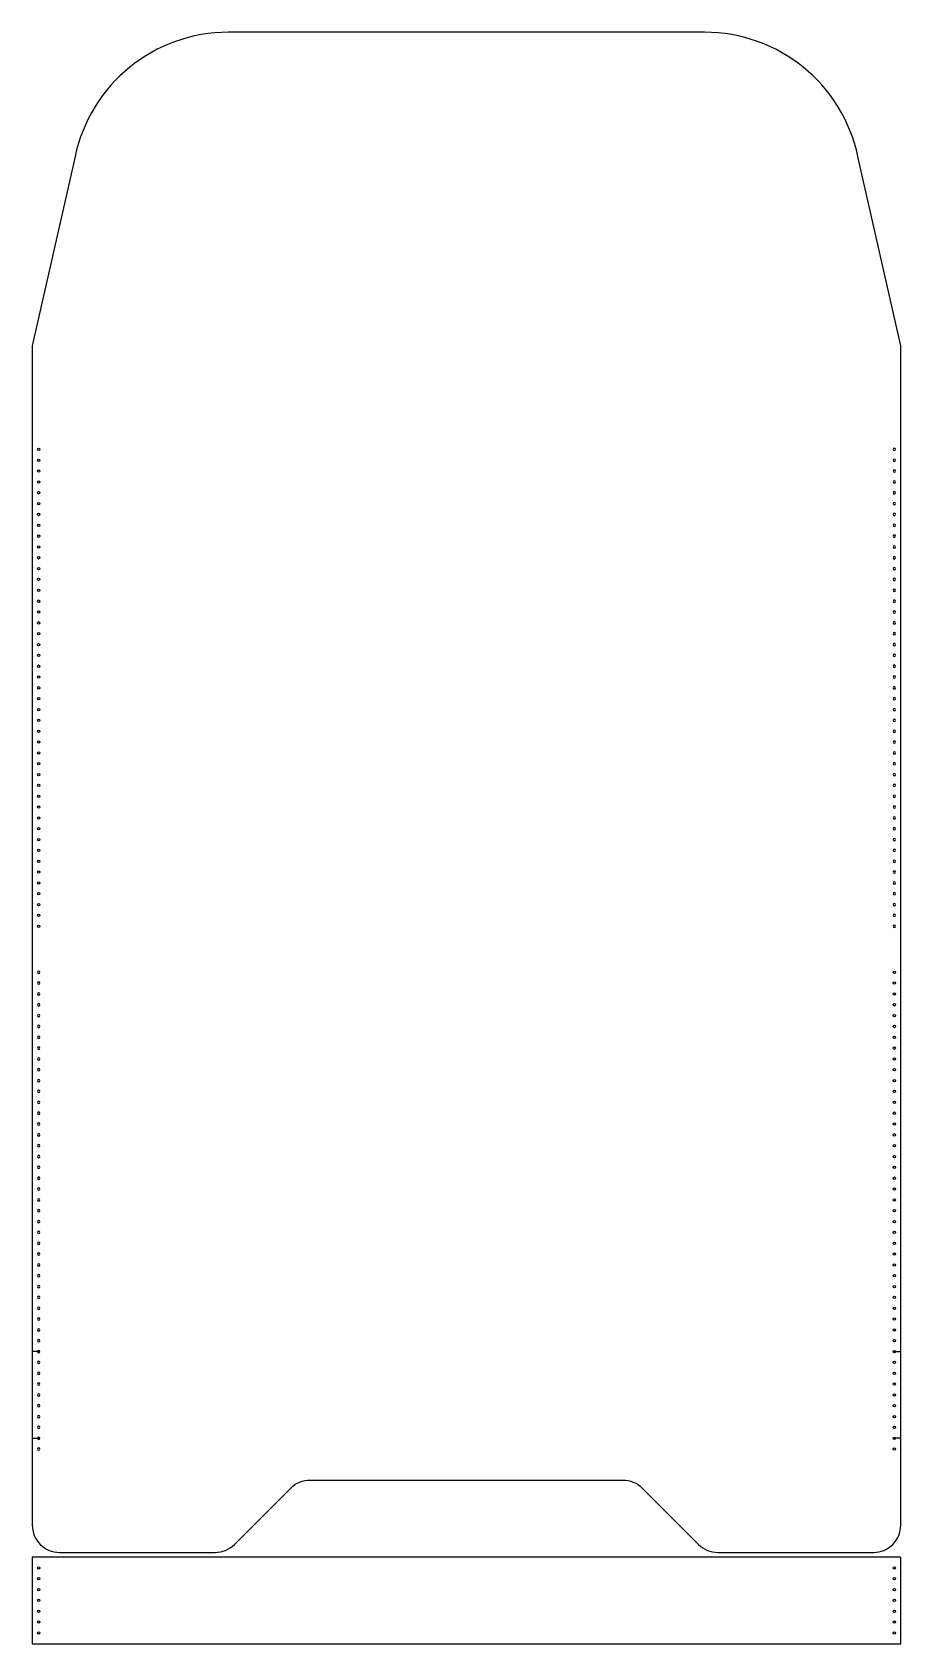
# Model space of a CAD drawing. Header units: millimetres. Extents: x 2046 to 2451, y 1122 to 1873.
import ezdxf

# ---------------------------------------------------------------- set-up
doc = ezdxf.new("R2010")
doc.units = ezdxf.units.MM

# ---------------------------------------------------------------- blocks, each defined once
blk = doc.blocks.new('*U5')
blk.add_circle((0, 0), 0.55)
blk = doc.blocks.new('*U6')
at = {"color": 0, "linetype": 'ByBlock', "lineweight": -2, "transparency": 16777216, "rotation": 270}
for p in [(2049.33, 1678.96), (2049.33, 1673.91), (2049.33, 1668.86), (2049.33, 1663.81), (2049.33, 1658.75), (2049.33, 1653.7), (2049.33, 1648.65), (2049.33, 1643.6), (2049.33, 1638.55), (2049.33, 1633.5), (2049.33, 1628.45), (2049.33, 1623.4), (2049.33, 1618.35), (2049.33, 1613.3), (2049.33, 1608.24), (2049.33, 1603.19), (2049.33, 1598.14), (2049.33, 1593.09), (2049.33, 1588.04), (2049.33, 1582.99), (2049.33, 1577.94), (2049.33, 1572.89), (2049.33, 1567.84), (2049.33, 1562.79), (2049.33, 1557.73), (2049.33, 1552.68), (2049.33, 1547.63), (2049.33, 1542.58), (2049.33, 1537.53), (2049.33, 1532.48), (2049.33, 1527.43), (2049.33, 1522.38), (2049.33, 1517.33), (2049.33, 1512.27), (2049.33, 1507.22), (2049.33, 1502.17), (2049.33, 1497.12), (2049.33, 1492.07), (2049.33, 1487.02), (2049.33, 1481.97), (2049.33, 1476.92), (2049.33, 1471.87), (2049.33, 1466.82), (2049.33, 1461.76), (2049.33, 1456.71)]:
    blk.add_blockref('*U5', p, dxfattribs=at)
blk = doc.blocks.new('*U7')
blk.add_circle((0, 0), 0.55)
blk = doc.blocks.new('*U9')
at = {"color": 0, "linetype": 'ByBlock', "lineweight": -2, "transparency": 16777216, "rotation": 270}
for p in [(2049.33, 1678.96), (2049.33, 1673.91), (2049.33, 1668.86), (2049.33, 1663.81), (2049.33, 1658.75), (2049.33, 1653.7), (2049.33, 1648.65), (2049.33, 1643.6), (2049.33, 1638.55), (2049.33, 1633.5), (2049.33, 1628.45), (2049.33, 1623.4), (2049.33, 1618.35), (2049.33, 1613.3), (2049.33, 1608.24), (2049.33, 1603.19), (2049.33, 1598.14), (2049.33, 1593.09), (2049.33, 1588.04), (2049.33, 1582.99), (2049.33, 1577.94), (2049.33, 1572.89), (2049.33, 1567.84), (2049.33, 1562.79), (2049.33, 1557.73), (2049.33, 1552.68), (2049.33, 1547.63), (2049.33, 1542.58), (2049.33, 1537.53), (2049.33, 1532.48), (2049.33, 1527.43), (2049.33, 1522.38), (2049.33, 1517.33), (2049.33, 1512.27), (2049.33, 1507.22), (2049.33, 1502.17), (2049.33, 1497.12), (2049.33, 1492.07), (2049.33, 1487.02), (2049.33, 1481.97), (2049.33, 1476.92), (2049.33, 1471.87), (2049.33, 1466.82), (2049.33, 1461.76), (2049.33, 1456.71)]:
    blk.add_blockref('*U7', p, dxfattribs=at)
blk = doc.blocks.new('*U13')
blk.add_circle((0, 0), 0.55)
blk = doc.blocks.new('*U14')
at = {"color": 0, "linetype": 'ByBlock', "lineweight": -2, "transparency": 16777216, "rotation": 270}
for p in [(2049.33, 1678.96), (2049.33, 1673.91), (2049.33, 1668.86), (2049.33, 1663.81), (2049.33, 1658.75), (2049.33, 1653.7), (2049.33, 1648.65), (2049.33, 1643.6), (2049.33, 1638.55), (2049.33, 1633.5), (2049.33, 1628.45), (2049.33, 1623.4), (2049.33, 1618.35), (2049.33, 1613.3), (2049.33, 1608.24), (2049.33, 1603.19), (2049.33, 1598.14), (2049.33, 1593.09), (2049.33, 1588.04), (2049.33, 1582.99), (2049.33, 1577.94), (2049.33, 1572.89), (2049.33, 1567.84), (2049.33, 1562.79), (2049.33, 1557.73), (2049.33, 1552.68), (2049.33, 1547.63), (2049.33, 1542.58), (2049.33, 1537.53), (2049.33, 1532.48), (2049.33, 1527.43), (2049.33, 1522.38), (2049.33, 1517.33), (2049.33, 1512.27), (2049.33, 1507.22), (2049.33, 1502.17), (2049.33, 1497.12), (2049.33, 1492.07), (2049.33, 1487.02), (2049.33, 1481.97), (2049.33, 1476.92), (2049.33, 1471.87), (2049.33, 1466.82), (2049.33, 1461.76), (2049.33, 1456.71)]:
    blk.add_blockref('*U13', p, dxfattribs=at)
blk = doc.blocks.new('*U10')
blk.add_circle((0, 0), 0.55)
blk = doc.blocks.new('*U12')
at = {"color": 0, "linetype": 'ByBlock', "lineweight": -2, "transparency": 16777216, "rotation": 270}
for p in [(2049.33, 1678.96), (2049.33, 1673.91), (2049.33, 1668.86), (2049.33, 1663.81), (2049.33, 1658.75), (2049.33, 1653.7), (2049.33, 1648.65), (2049.33, 1643.6), (2049.33, 1638.55), (2049.33, 1633.5), (2049.33, 1628.45), (2049.33, 1623.4), (2049.33, 1618.35), (2049.33, 1613.3), (2049.33, 1608.24), (2049.33, 1603.19), (2049.33, 1598.14), (2049.33, 1593.09), (2049.33, 1588.04), (2049.33, 1582.99), (2049.33, 1577.94), (2049.33, 1572.89), (2049.33, 1567.84), (2049.33, 1562.79), (2049.33, 1557.73), (2049.33, 1552.68), (2049.33, 1547.63), (2049.33, 1542.58), (2049.33, 1537.53), (2049.33, 1532.48), (2049.33, 1527.43), (2049.33, 1522.38), (2049.33, 1517.33), (2049.33, 1512.27), (2049.33, 1507.22), (2049.33, 1502.17), (2049.33, 1497.12), (2049.33, 1492.07), (2049.33, 1487.02), (2049.33, 1481.97), (2049.33, 1476.92), (2049.33, 1471.87), (2049.33, 1466.82), (2049.33, 1461.76), (2049.33, 1456.71)]:
    blk.add_blockref('*U10', p, dxfattribs=at)

msp = doc.modelspace()

# ---------------------------------------------------------------- linework, layer by layer
at = {"color": 242, "true_color": 0xcd2027}
for p, q in [((2049.5, 1258.44), (2045.95, 1258.44)), ((2447.4, 1258.44), (2450.95, 1258.44)), ((2045.95, 1218.03), (2049.5, 1218.03)), ((2450.95, 1218.03), (2447.4, 1218.03))]:
    msp.add_line(p, q, dxfattribs=at)
msp.add_lwpolyline([(2359.45, 1873.47), (2137.45, 1873.47, 0.354119), (2065.92, 1815.55), (2045.95, 1727.22), (2045.95, 1177.49, 0.414214), (2058.66, 1164.78), (2131.25, 1164.78, 0.198912), (2140.24, 1168.5), (2166.54, 1194.8, -0.198912), (2175.53, 1198.53), (2321.37, 1198.53, -0.198912), (2330.36, 1194.8), (2356.67, 1168.5, 0.198912), (2365.65, 1164.78), (2438.24, 1164.78, 0.414214), (2450.95, 1177.49), (2450.95, 1727.22), (2430.98, 1815.55, 0.354119)], format="xyb", close=True)
msp.add_lwpolyline([(2045.95, 1162.62), (2045.95, 1122.21), (2450.95, 1122.21), (2450.95, 1162.62)], close=True)
for centre in [(2048.95, 1157.57), (2447.95, 1157.57), (2048.95, 1152.51), (2447.95, 1152.51), (2048.95, 1147.46), (2048.95, 1142.41), (2447.95, 1147.46), (2447.95, 1142.41), (2048.95, 1137.36), (2447.95, 1137.36), (2048.95, 1132.31), (2048.95, 1127.26), (2447.95, 1132.31), (2447.95, 1127.26)]:
    msp.add_circle(centre, 0.55)

# ---------------------------------------------------------------- block references
msp.add_blockref('*U6', (-0.38, 0))
at = {"xscale": -1}
msp.add_blockref('*U14', (4497.28, 0), dxfattribs=at)
at = {"xscale": -1, "rotation": 180}
msp.add_blockref('*U9', (-0.38, 2891.94), dxfattribs=at)
at = {"rotation": 180}
msp.add_blockref('*U12', (4497.28, 2891.94), dxfattribs=at)

doc.saveas('drawing.dxf')
